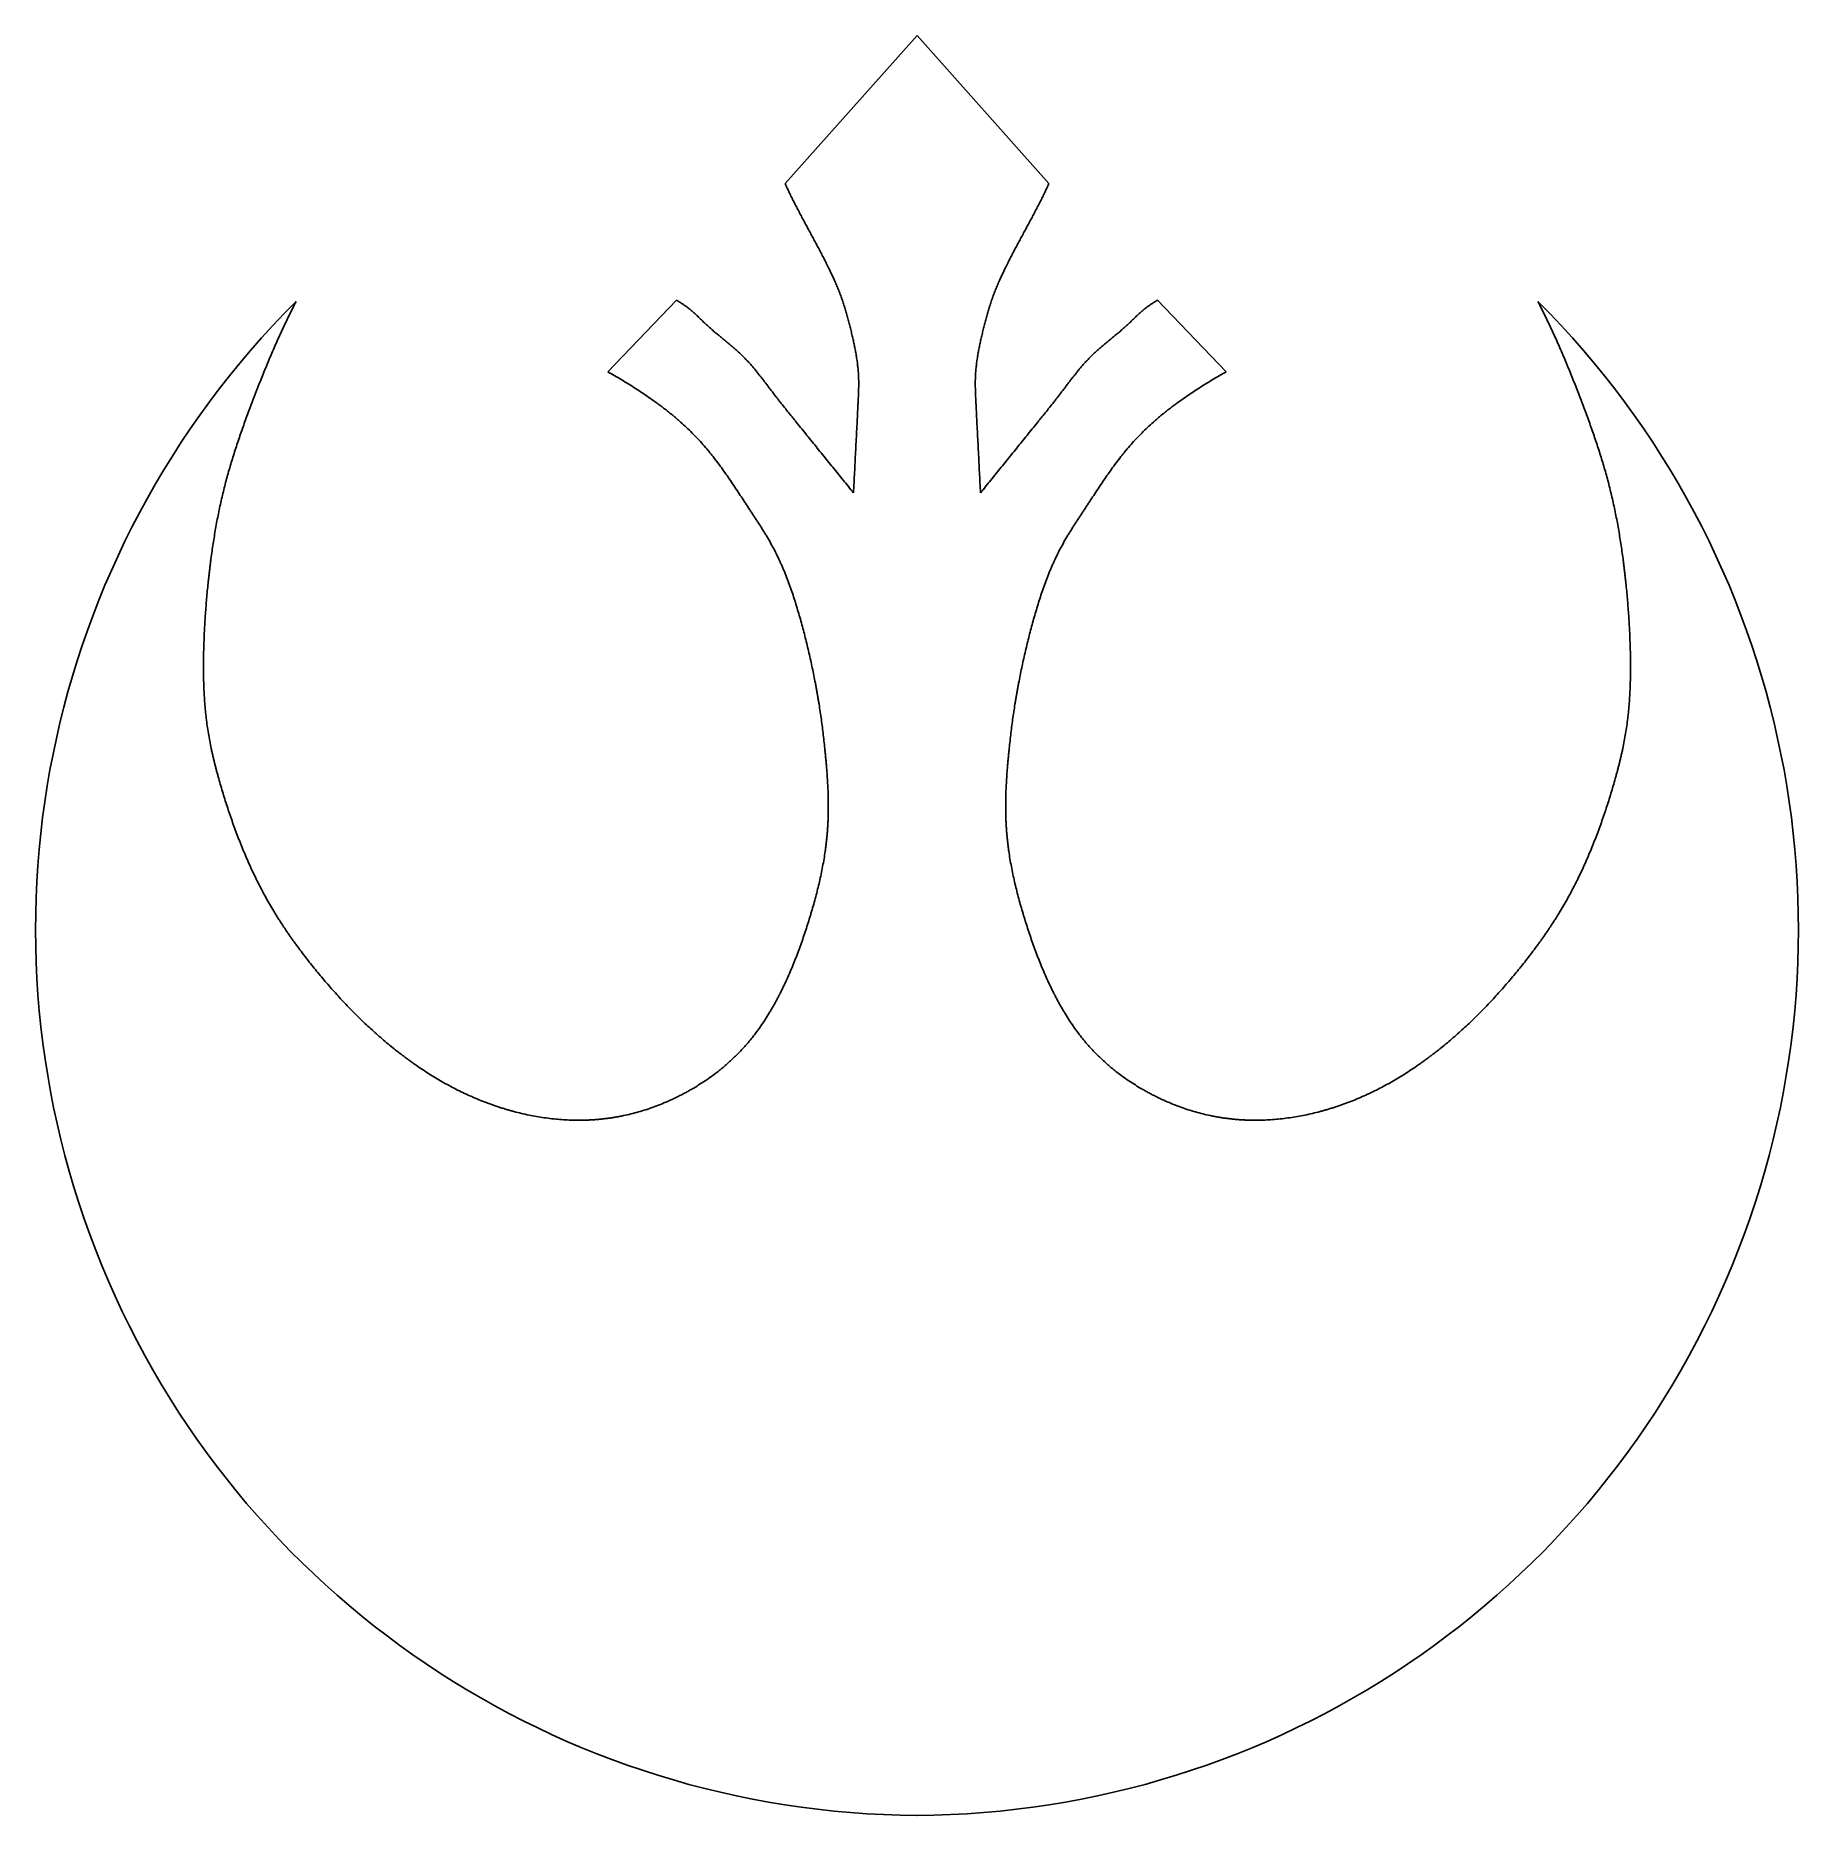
# Model space of a CAD drawing. Extents: x -3.77 to 3.77, y -3.85 to 3.76.
import ezdxf

# ---------------------------------------------------------------- set-up
doc = ezdxf.new("R2010")
doc.units = 0
doc.header["$MEASUREMENT"] = 0
doc.layers.add('MODELSKETCH_VISIBLE', color=7, linetype='CONTINUOUS')

msp = doc.modelspace()

# ---------------------------------------------------------------- linework, layer by layer
at = {"layer": 'MODELSKETCH_VISIBLE'}
for p, q in [((-0.5643, 3.129), (0, 3.761)), ((0.5643, 3.129), (0, 3.761)), ((-1.029, 2.63), (-1.3224, 2.3224)), ((1.029, 2.63), (1.3224, 2.3224))]:
    msp.add_line(p, q, dxfattribs=at)
for centre, start, end in [((0.0197, -0.0602), 134.91686, 269.70175), ((-0.0197, -0.0602), 270.29825, 45.08314)]:
    msp.add_arc(centre, 3.7898, start, end, dxfattribs=at)
for points, knots in [([(-0.2715, 1.8055), (-0.2708, 1.8201), (-0.2693, 1.8493), (-0.2671, 1.893), (-0.2649, 1.9367), (-0.2627, 1.9805), (-0.2605, 2.0242), (-0.2583, 2.068), (-0.2564, 2.1044), (-0.2549, 2.1336), (-0.2538, 2.1555), (-0.2529, 2.1737), (-0.2522, 2.1883), (-0.2516, 2.1992), (-0.2511, 2.2101), (-0.2504, 2.2247), (-0.2497, 2.2429), (-0.2493, 2.2647), (-0.2494, 2.2864), (-0.25, 2.3044), (-0.2509, 2.3187), (-0.2517, 2.3295), (-0.2526, 2.3402), (-0.2542, 2.3544), (-0.2564, 2.3722), (-0.2597, 2.3934), (-0.2635, 2.4146), (-0.2677, 2.4357), (-0.2722, 2.4567), (-0.2762, 2.4742), (-0.2795, 2.4882), (-0.282, 2.4987), (-0.2846, 2.5092), (-0.2872, 2.5197), (-0.2899, 2.5301), (-0.2935, 2.5441), (-0.2973, 2.558), (-0.3012, 2.5719), (-0.3043, 2.5823), (-0.3069, 2.591), (-0.309, 2.5979), (-0.3112, 2.6049), (-0.314, 2.6135), (-0.3185, 2.6272), (-0.3245, 2.6443), (-0.3321, 2.6645), (-0.3402, 2.6846), (-0.3515, 2.7111), (-0.3665, 2.7438), (-0.3823, 2.7762), (-0.3953, 2.802), (-0.4052, 2.8212), (-0.4152, 2.8404), (-0.4253, 2.8595), (-0.4355, 2.8787), (-0.4457, 2.8978), (-0.456, 2.9168), (-0.4663, 2.9359), (-0.4765, 2.955), (-0.4868, 2.9741), (-0.497, 2.9932), (-0.5071, 3.0123), (-0.5171, 3.0315), (-0.527, 3.0507), (-0.5368, 3.0701), (-0.5447, 3.0863), (-0.5509, 3.0993), (-0.5555, 3.1092), (-0.56, 3.119), (-0.5629, 3.1257), (-0.5643, 3.129)], [0, 0, 0, 0, 0.00111244, 0.00222487, 0.00333731, 0.00444974, 0.00556218, 0.00667461, 0.00778705, 0.00834326, 0.00889948, 0.0094557, 0.00973381, 0.01001192, 0.01029002, 0.01056813, 0.01112435, 0.01168057, 0.01223679, 0.012793, 0.01307111, 0.01334922, 0.01362733, 0.01390544, 0.01446166, 0.01501787, 0.01557409, 0.01613031, 0.01668653, 0.01724274, 0.01752085, 0.01779896, 0.01807707, 0.01835518, 0.01863329, 0.0189114, 0.01946761, 0.01974572, 0.02002383, 0.02030194, 0.02044099, 0.02058005, 0.02085816, 0.02113627, 0.02169248, 0.0222487, 0.02280492, 0.02336114, 0.02447357, 0.02558601, 0.02614222, 0.02669844, 0.02725466, 0.02781088, 0.02836709, 0.02892331, 0.02947953, 0.03003575, 0.03059196, 0.03114818, 0.0317044, 0.03226062, 0.03281683, 0.03337305, 0.03392927, 0.03448549, 0.03476359, 0.0350417, 0.03531981, 0.03559792, 0.03559792, 0.03559792, 0.03559792]), ([(0.2715, 1.8055), (0.2708, 1.8201), (0.2693, 1.8493), (0.2671, 1.893), (0.2649, 1.9367), (0.2627, 1.9805), (0.2605, 2.0242), (0.2583, 2.068), (0.2564, 2.1044), (0.2549, 2.1336), (0.2538, 2.1555), (0.2529, 2.1737), (0.2522, 2.1883), (0.2516, 2.1992), (0.2511, 2.2101), (0.2504, 2.2247), (0.2497, 2.2429), (0.2493, 2.2647), (0.2494, 2.2864), (0.25, 2.3044), (0.2509, 2.3187), (0.2517, 2.3295), (0.2526, 2.3402), (0.2542, 2.3544), (0.2564, 2.3722), (0.2597, 2.3934), (0.2635, 2.4146), (0.2677, 2.4357), (0.2722, 2.4567), (0.2762, 2.4742), (0.2795, 2.4882), (0.282, 2.4987), (0.2846, 2.5092), (0.2872, 2.5197), (0.2899, 2.5301), (0.2935, 2.5441), (0.2973, 2.558), (0.3012, 2.5719), (0.3043, 2.5823), (0.3069, 2.591), (0.309, 2.5979), (0.3112, 2.6049), (0.314, 2.6135), (0.3185, 2.6272), (0.3245, 2.6443), (0.3321, 2.6645), (0.3402, 2.6846), (0.3515, 2.7111), (0.3665, 2.7438), (0.3823, 2.7762), (0.3953, 2.802), (0.4052, 2.8212), (0.4152, 2.8404), (0.4253, 2.8595), (0.4355, 2.8787), (0.4457, 2.8978), (0.456, 2.9168), (0.4663, 2.9359), (0.4765, 2.955), (0.4868, 2.9741), (0.497, 2.9932), (0.5071, 3.0123), (0.5171, 3.0315), (0.527, 3.0507), (0.5368, 3.0701), (0.5447, 3.0863), (0.5509, 3.0993), (0.5555, 3.1092), (0.56, 3.119), (0.5629, 3.1257), (0.5643, 3.129)], [0, 0, 0, 0, 0.00111244, 0.00222487, 0.00333731, 0.00444974, 0.00556218, 0.00667461, 0.00778705, 0.00834326, 0.00889948, 0.0094557, 0.00973381, 0.01001192, 0.01029002, 0.01056813, 0.01112435, 0.01168057, 0.01223679, 0.012793, 0.01307111, 0.01334922, 0.01362733, 0.01390544, 0.01446166, 0.01501787, 0.01557409, 0.01613031, 0.01668653, 0.01724274, 0.01752085, 0.01779896, 0.01807707, 0.01835518, 0.01863329, 0.0189114, 0.01946761, 0.01974572, 0.02002383, 0.02030194, 0.02044099, 0.02058005, 0.02085816, 0.02113627, 0.02169248, 0.0222487, 0.02280492, 0.02336114, 0.02447357, 0.02558601, 0.02614222, 0.02669844, 0.02725466, 0.02781088, 0.02836709, 0.02892331, 0.02947953, 0.03003575, 0.03059196, 0.03114818, 0.0317044, 0.03226062, 0.03281683, 0.03337305, 0.03392927, 0.03448549, 0.03476359, 0.0350417, 0.03531981, 0.03559792, 0.03559792, 0.03559792, 0.03559792]), ([(-2.6562, 2.6234), (-2.6661, 2.6041), (-2.6856, 2.5653), (-2.7134, 2.5067), (-2.7401, 2.4477), (-2.7659, 2.3884), (-2.7907, 2.3288), (-2.8148, 2.2689), (-2.8342, 2.2189), (-2.8494, 2.1787), (-2.8607, 2.1485), (-2.8718, 2.1183), (-2.8863, 2.0779), (-2.9039, 2.0273), (-2.9239, 1.9661), (-2.9424, 1.9045), (-2.9594, 1.8424), (-2.9747, 1.7797), (-2.986, 1.7271), (-2.9943, 1.6847), (-3.0001, 1.6528), (-3.0055, 1.6207), (-3.0106, 1.5886), (-3.0154, 1.5563), (-3.0191, 1.5294), (-3.0219, 1.5078), (-3.024, 1.4915), (-3.0259, 1.4753), (-3.0278, 1.459), (-3.0297, 1.4427), (-3.032, 1.421), (-3.0348, 1.3939), (-3.0378, 1.3613), (-3.0405, 1.3288), (-3.043, 1.2963), (-3.0459, 1.2529), (-3.0489, 1.1987), (-3.0508, 1.1446), (-3.0517, 1.1012), (-3.052, 1.0688), (-3.0519, 1.0363), (-3.0513, 1.0038), (-3.0503, 0.9714), (-3.0487, 0.9389), (-3.0465, 0.9065), (-3.0437, 0.8741), (-3.0402, 0.8417), (-3.0359, 0.8093), (-3.031, 0.777), (-3.0253, 0.7446), (-3.0199, 0.7177), (-3.0152, 0.6961), (-3.0122, 0.6827), (-3.0097, 0.6719), (-3.0071, 0.6612), (-3.0038, 0.6477), (-2.9998, 0.6317), (-2.9956, 0.6157), (-2.9912, 0.5997), (-2.9854, 0.5785), (-2.9778, 0.5521), (-2.9684, 0.5205), (-2.9586, 0.4891), (-2.9485, 0.4578), (-2.9346, 0.4163), (-2.9163, 0.3648), (-2.8928, 0.3037), (-2.8719, 0.2533), (-2.8543, 0.2133), (-2.8406, 0.1836), (-2.8288, 0.159), (-2.819, 0.1394), (-2.8091, 0.1199), (-2.7964, 0.0956), (-2.7805, 0.0668), (-2.7641, 0.0382), (-2.75, 0.0146), (-2.7384, -0.0042), (-2.7296, -0.0183), (-2.7206, -0.0322), (-2.7131, -0.0438), (-2.7069, -0.0531), (-2.7023, -0.06), (-2.6977, -0.0669), (-2.693, -0.0738), (-2.6882, -0.0807), (-2.6819, -0.0898), (-2.674, -0.1012), (-2.6643, -0.1148), (-2.6513, -0.1327), (-2.6348, -0.1549), (-2.6147, -0.1812), (-2.5943, -0.2072), (-2.5735, -0.233), (-2.5525, -0.2584), (-2.5312, -0.2836), (-2.5096, -0.3085), (-2.4876, -0.3332), (-2.458, -0.3656), (-2.4202, -0.4054), (-2.3812, -0.4442), (-2.3492, -0.4744), (-2.3249, -0.4968), (-2.3002, -0.5187), (-2.2751, -0.5403), (-2.2495, -0.5615), (-2.2278, -0.5788), (-2.2103, -0.5925), (-2.1992, -0.6009), (-2.1903, -0.6076), (-2.1847, -0.6118), (-2.1802, -0.6151), (-2.1757, -0.6184), (-2.1701, -0.6225), (-2.1633, -0.6273), (-2.1542, -0.6338), (-2.1383, -0.645), (-2.1153, -0.6606), (-2.0874, -0.6787), (-2.0592, -0.6961), (-2.0306, -0.7129), (-2.0016, -0.729), (-1.9723, -0.7445), (-1.9425, -0.7592), (-1.9124, -0.7732), (-1.8819, -0.7864), (-1.8561, -0.7968), (-1.8379, -0.8037), (-1.8274, -0.8076), (-1.8196, -0.8104), (-1.813, -0.8127), (-1.8077, -0.8146), (-1.8024, -0.8164), (-1.7958, -0.8186), (-1.7852, -0.8221), (-1.7719, -0.8263), (-1.756, -0.8311), (-1.74, -0.8357), (-1.7186, -0.8415), (-1.6918, -0.8482), (-1.6595, -0.8553), (-1.6271, -0.8614), (-1.5945, -0.8666), (-1.5618, -0.8708), (-1.5289, -0.874), (-1.4959, -0.8761), (-1.4683, -0.877), (-1.4461, -0.8772), (-1.4294, -0.8771), (-1.4155, -0.8767), (-1.4043, -0.8763), (-1.3974, -0.8759), (-1.3918, -0.8756), (-1.3876, -0.8754), (-1.3834, -0.8751), (-1.3778, -0.8748), (-1.3708, -0.8742), (-1.3596, -0.8733), (-1.3458, -0.872), (-1.3292, -0.87), (-1.3127, -0.8678), (-1.2963, -0.8653), (-1.2799, -0.8625), (-1.2583, -0.8584), (-1.2314, -0.8525), (-1.1994, -0.8442), (-1.1677, -0.8349), (-1.1363, -0.8244), (-1.1052, -0.8129), (-1.0796, -0.8024), (-1.0617, -0.7946), (-1.0515, -0.79), (-1.0439, -0.7865), (-1.0376, -0.7835), (-1.0326, -0.7811), (-1.0275, -0.7786), (-1.0212, -0.7755), (-1.0113, -0.7705), (-0.9989, -0.7641), (-0.9842, -0.7562), (-0.9696, -0.748), (-0.9504, -0.7368), (-0.9268, -0.7223), (-0.8991, -0.704), (-0.8721, -0.6848), (-0.8501, -0.668), (-0.8329, -0.654), (-0.8201, -0.6433), (-0.8075, -0.6323), (-0.7972, -0.623), (-0.7891, -0.6154), (-0.783, -0.6096), (-0.7779, -0.6047), (-0.7739, -0.6008), (-0.771, -0.5978), (-0.768, -0.5948), (-0.764, -0.5909), (-0.7592, -0.5858), (-0.7534, -0.5798), (-0.7457, -0.5716), (-0.7363, -0.5613), (-0.7253, -0.5488), (-0.7146, -0.536), (-0.7006, -0.5188), (-0.6838, -0.4968), (-0.6645, -0.4698), (-0.6462, -0.4421), (-0.6316, -0.4186), (-0.6204, -0.3994), (-0.6121, -0.385), (-0.6041, -0.3703), (-0.5962, -0.3556), (-0.5904, -0.3444), (-0.5866, -0.337), (-0.5841, -0.332), (-0.5797, -0.3233), (-0.5736, -0.3107), (-0.564, -0.2906), (-0.5524, -0.2653), (-0.5392, -0.2348), (-0.5265, -0.2041), (-0.5144, -0.1733), (-0.5027, -0.1423), (-0.4916, -0.1111), (-0.4808, -0.0799), (-0.4705, -0.0485), (-0.4622, -0.0222), (-0.4558, -0.0011), (-0.4495, 0.02), (-0.4419, 0.0465), (-0.4331, 0.0783), (-0.4249, 0.1104), (-0.4172, 0.1426), (-0.41, 0.1749), (-0.4035, 0.2075), (-0.3976, 0.2403), (-0.3933, 0.2677), (-0.3907, 0.2871), (-0.3893, 0.2982), (-0.3883, 0.3065), (-0.3875, 0.3135), (-0.3868, 0.319), (-0.3863, 0.3246), (-0.3855, 0.3315), (-0.3845, 0.3427), (-0.3833, 0.3566), (-0.3821, 0.3732), (-0.3811, 0.3899), (-0.3801, 0.4121), (-0.3794, 0.4398), (-0.3792, 0.473), (-0.3797, 0.5061), (-0.3809, 0.5392), (-0.3826, 0.5723), (-0.3847, 0.6053), (-0.3869, 0.6328), (-0.3888, 0.6548), (-0.3903, 0.6713), (-0.3919, 0.6878), (-0.3941, 0.7098), (-0.3969, 0.7372), (-0.4007, 0.7702), (-0.4047, 0.8031), (-0.4091, 0.836), (-0.4138, 0.8689), (-0.4181, 0.8962), (-0.4216, 0.9181), (-0.4244, 0.9345), (-0.4272, 0.9509), (-0.4302, 0.9673), (-0.4332, 0.9837), (-0.4373, 1.0055), (-0.4427, 1.0327), (-0.4495, 1.0651), (-0.4589, 1.1083), (-0.4715, 1.162), (-0.4851, 1.2154), (-0.4967, 1.2578), (-0.5057, 1.2895), (-0.5152, 1.3211), (-0.525, 1.3525), (-0.5354, 1.3838), (-0.5463, 1.4148), (-0.556, 1.4405), (-0.564, 1.461), (-0.5703, 1.4763), (-0.5767, 1.4914), (-0.5856, 1.5116), (-0.5974, 1.5366), (-0.6125, 1.5662), (-0.6285, 1.5955), (-0.6426, 1.6197), (-0.6543, 1.6388), (-0.6618, 1.6508), (-0.6678, 1.6603), (-0.6724, 1.6675), (-0.677, 1.6746), (-0.6831, 1.6841), (-0.6909, 1.6959), (-0.7002, 1.71), (-0.7079, 1.7218), (-0.7141, 1.7312), (-0.7203, 1.7407), (-0.728, 1.7525), (-0.7372, 1.7666), (-0.7465, 1.7808), (-0.7589, 1.7997), (-0.7744, 1.8232), (-0.7932, 1.8513), (-0.8124, 1.8792), (-0.8319, 1.9067), (-0.8518, 1.9339), (-0.8689, 1.9562), (-0.8829, 1.9737), (-0.8971, 1.9911), (-0.9153, 2.0124), (-0.938, 2.0373), (-0.9615, 2.0616), (-0.9858, 2.0852), (-1.0067, 2.1044), (-1.0238, 2.1194), (-1.0368, 2.1305), (-1.05, 2.1414), (-1.0612, 2.1504), (-1.0702, 2.1575), (-1.077, 2.1628), (-1.0839, 2.1681), (-1.0907, 2.1733), (-1.0976, 2.1785), (-1.1068, 2.1854), (-1.1231, 2.1973), (-1.1465, 2.2139), (-1.175, 2.2333), (-1.2038, 2.2522), (-1.2329, 2.2706), (-1.2624, 2.2884), (-1.2922, 2.3058), (-1.3123, 2.3169), (-1.3224, 2.3224)], [0, 0, 0, 0, 0.0016341, 0.0032681, 0.0049022, 0.0065362, 0.0081703, 0.0098043, 0.0114384, 0.0122554, 0.0130724, 0.0138894, 0.0147065, 0.0163405, 0.0179746, 0.0196086, 0.0212427, 0.0228767, 0.0245108, 0.0253278, 0.0261448, 0.0269619, 0.0277789, 0.0285959, 0.0294129, 0.0298214, 0.03023, 0.0306385, 0.031047, 0.0314555, 0.031864, 0.032681, 0.0334981, 0.0343151, 0.0351321, 0.0359491, 0.0375832, 0.0392172, 0.0400343, 0.0408513, 0.0416683, 0.0424853, 0.0433024, 0.0441194, 0.0449364, 0.0457535, 0.0465705, 0.0473875, 0.0482045, 0.0490216, 0.0498386, 0.0502471, 0.0506556, 0.0508599, 0.0510641, 0.0514726, 0.0518811, 0.0522897, 0.0526982, 0.0531067, 0.0539237, 0.0547407, 0.0555578, 0.0563748, 0.0571918, 0.0588259, 0.0604599, 0.062094, 0.062911, 0.063728, 0.064545, 0.0649536, 0.0653621, 0.0661791, 0.0669961, 0.0678132, 0.0686302, 0.0690387, 0.0694472, 0.0698557, 0.0702642, 0.0704685, 0.0706727, 0.070877, 0.0710813, 0.0712855, 0.0714898, 0.0718983, 0.0723068, 0.0727153, 0.0735323, 0.0743494, 0.0751664, 0.0759834, 0.0768004, 0.0776175, 0.0784345, 0.0792515, 0.0800685, 0.0817026, 0.0833366, 0.0841537, 0.0849707, 0.0857877, 0.0866047, 0.0874218, 0.0882388, 0.0886473, 0.0890558, 0.0892601, 0.0894643, 0.0895665, 0.0896686, 0.0898729, 0.0900771, 0.0902814, 0.0906899, 0.0915069, 0.0923239, 0.093141, 0.093958, 0.094775, 0.095592, 0.0964091, 0.0972261, 0.0980431, 0.0988601, 0.0992686, 0.0994729, 0.0996772, 0.0998814, 0.0999835, 0.1000857, 0.1002899, 0.1004942, 0.1009027, 0.1013112, 0.1017197, 0.1021282, 0.1029453, 0.1037623, 0.1045793, 0.1053963, 0.1062134, 0.1070304, 0.1078474, 0.1086644, 0.109073, 0.1094815, 0.10989, 0.1100942, 0.1102985, 0.1104006, 0.1105028, 0.1106049, 0.110707, 0.1109113, 0.1111155, 0.111524, 0.1119325, 0.1123411, 0.1127496, 0.1131581, 0.1135666, 0.1143836, 0.1152007, 0.1160177, 0.1168347, 0.1176517, 0.1184688, 0.1188773, 0.1190815, 0.1192858, 0.11949, 0.1195922, 0.1196943, 0.1198986, 0.1201028, 0.1205113, 0.1209198, 0.1213283, 0.1217369, 0.1225539, 0.1233709, 0.1241879, 0.125005, 0.1254135, 0.125822, 0.1262305, 0.126639, 0.1268433, 0.1270475, 0.1272518, 0.1273539, 0.127456, 0.1275582, 0.1276603, 0.1278646, 0.1280688, 0.1282731, 0.1286816, 0.1290901, 0.1294986, 0.1299071, 0.1307241, 0.1315412, 0.1323582, 0.1331752, 0.1335837, 0.1339922, 0.1344008, 0.1348093, 0.1352178, 0.1353199, 0.135422, 0.1356263, 0.1360348, 0.1364433, 0.1372604, 0.1380774, 0.1388944, 0.1397114, 0.1405285, 0.1413455, 0.1421625, 0.1429795, 0.1437966, 0.1442051, 0.1446136, 0.1454306, 0.1462476, 0.1470647, 0.1478817, 0.1486987, 0.1495157, 0.1503328, 0.1511498, 0.1515583, 0.1517626, 0.1519668, 0.1521711, 0.1522732, 0.1523753, 0.1525796, 0.1527838, 0.1531924, 0.1536009, 0.1540094, 0.1544179, 0.1552349, 0.1560519, 0.156869, 0.157686, 0.158503, 0.1593201, 0.1601371, 0.1605456, 0.1609541, 0.1613626, 0.1617711, 0.1625882, 0.1634052, 0.1642222, 0.1650392, 0.1658563, 0.1666733, 0.1670818, 0.1674903, 0.1678988, 0.1683073, 0.1687159, 0.1691244, 0.1699414, 0.1707584, 0.1715754, 0.1732095, 0.1748435, 0.1756606, 0.1764776, 0.1772946, 0.1781116, 0.1789287, 0.1797457, 0.1805627, 0.1809712, 0.1813798, 0.1817883, 0.1821968, 0.1830138, 0.1838308, 0.1846479, 0.1854649, 0.1858734, 0.1862819, 0.1864862, 0.1866904, 0.1868947, 0.1870989, 0.1875074, 0.187916, 0.1883245, 0.1885287, 0.188733, 0.1891415, 0.18955, 0.1899585, 0.190367, 0.1911841, 0.1920011, 0.1928181, 0.1936351, 0.1944522, 0.1952692, 0.1956777, 0.1960862, 0.1969032, 0.1977203, 0.1985373, 0.1993543, 0.2001713, 0.2005799, 0.2009884, 0.2013969, 0.2018054, 0.2020097, 0.2022139, 0.2024182, 0.2026224, 0.2028267, 0.2030309, 0.2034395, 0.2042565, 0.2050735, 0.2058905, 0.2067076, 0.2075246, 0.2083416, 0.2091586, 0.2091586, 0.2091586, 0.2091586]), ([(-1.029, 2.63), (-1.024, 2.6268), (-1.0165, 2.6221), (-1.0066, 2.6157), (-0.9992, 2.6109), (-0.9918, 2.606), (-0.9846, 2.6009), (-0.9787, 2.5966), (-0.974, 2.593), (-0.9706, 2.5903), (-0.9672, 2.5875), (-0.9638, 2.5846), (-0.9605, 2.5817), (-0.9562, 2.5778), (-0.9508, 2.5728), (-0.9444, 2.5667), (-0.9381, 2.5606), (-0.9296, 2.5524), (-0.9191, 2.5422), (-0.9085, 2.532), (-0.8999, 2.524), (-0.8934, 2.518), (-0.8869, 2.5122), (-0.8803, 2.5063), (-0.8737, 2.5006), (-0.8648, 2.4929), (-0.8535, 2.4835), (-0.84, 2.4723), (-0.8264, 2.4611), (-0.8128, 2.45), (-0.7993, 2.4388), (-0.7859, 2.4274), (-0.7748, 2.4179), (-0.7661, 2.4101), (-0.7596, 2.4042), (-0.7533, 2.3982), (-0.747, 2.3921), (-0.7408, 2.386), (-0.7327, 2.3776), (-0.7227, 2.367), (-0.7111, 2.354), (-0.6997, 2.3407), (-0.6885, 2.3272), (-0.6775, 2.3136), (-0.6666, 2.2998), (-0.6558, 2.2859), (-0.6451, 2.272), (-0.6345, 2.258), (-0.6238, 2.244), (-0.6131, 2.23), (-0.6025, 2.2161), (-0.5917, 2.2022), (-0.5809, 2.1883), (-0.57, 2.1745), (-0.559, 2.1608), (-0.548, 2.1471), (-0.537, 2.1334), (-0.5259, 2.1197), (-0.5112, 2.1015), (-0.4928, 2.0787), (-0.4706, 2.0514), (-0.4485, 2.0241), (-0.4264, 1.9968), (-0.3969, 1.9603), (-0.36, 1.9148), (-0.3158, 1.8602), (-0.2863, 1.8237), (-0.2715, 1.8055)], [0, 0, 0, 0, 0.00044662, 0.00066993, 0.00089324, 0.00111654, 0.00133985, 0.00156316, 0.00167482, 0.00178647, 0.00189813, 0.00200978, 0.00212143, 0.00223309, 0.0024564, 0.00267971, 0.00290302, 0.00312632, 0.00357294, 0.00401956, 0.00424287, 0.00446618, 0.00468949, 0.00491279, 0.0051361, 0.00535941, 0.00580603, 0.00625265, 0.00669927, 0.00714588, 0.0075925, 0.00803912, 0.00848574, 0.00870905, 0.00893235, 0.00915566, 0.00937897, 0.00960228, 0.00982559, 0.01027221, 0.01071882, 0.01116544, 0.01161206, 0.01205868, 0.0125053, 0.01295191, 0.01339853, 0.01384515, 0.01429177, 0.01473838, 0.015185, 0.01563162, 0.01607824, 0.01652485, 0.01697147, 0.01741809, 0.01786471, 0.01831133, 0.01875794, 0.01965118, 0.02054441, 0.02143765, 0.02233088, 0.02322412, 0.02501059, 0.02679706, 0.02858353, 0.02858353, 0.02858353, 0.02858353]), ([(1.029, 2.63), (1.024, 2.6268), (1.0165, 2.6221), (1.0066, 2.6157), (0.9992, 2.6109), (0.9918, 2.606), (0.9846, 2.6009), (0.9787, 2.5966), (0.974, 2.593), (0.9706, 2.5903), (0.9672, 2.5875), (0.9638, 2.5846), (0.9605, 2.5817), (0.9562, 2.5778), (0.9508, 2.5728), (0.9444, 2.5667), (0.9381, 2.5606), (0.9296, 2.5524), (0.9191, 2.5422), (0.9085, 2.532), (0.8999, 2.524), (0.8934, 2.518), (0.8869, 2.5122), (0.8803, 2.5063), (0.8737, 2.5006), (0.8648, 2.4929), (0.8535, 2.4835), (0.84, 2.4723), (0.8264, 2.4611), (0.8128, 2.45), (0.7993, 2.4388), (0.7859, 2.4274), (0.7748, 2.4179), (0.7661, 2.4101), (0.7596, 2.4042), (0.7533, 2.3982), (0.747, 2.3921), (0.7408, 2.386), (0.7327, 2.3776), (0.7227, 2.367), (0.7111, 2.354), (0.6997, 2.3407), (0.6885, 2.3272), (0.6775, 2.3136), (0.6666, 2.2998), (0.6558, 2.2859), (0.6451, 2.272), (0.6345, 2.258), (0.6238, 2.244), (0.6131, 2.23), (0.6025, 2.2161), (0.5917, 2.2022), (0.5809, 2.1883), (0.57, 2.1745), (0.559, 2.1608), (0.548, 2.1471), (0.537, 2.1334), (0.5259, 2.1197), (0.5112, 2.1015), (0.4928, 2.0787), (0.4706, 2.0514), (0.4485, 2.0241), (0.4264, 1.9968), (0.3969, 1.9603), (0.36, 1.9148), (0.3158, 1.8602), (0.2863, 1.8237), (0.2715, 1.8055)], [0, 0, 0, 0, 0.00044662, 0.00066993, 0.00089324, 0.00111654, 0.00133985, 0.00156316, 0.00167482, 0.00178647, 0.00189813, 0.00200978, 0.00212143, 0.00223309, 0.0024564, 0.00267971, 0.00290302, 0.00312632, 0.00357294, 0.00401956, 0.00424287, 0.00446618, 0.00468949, 0.00491279, 0.0051361, 0.00535941, 0.00580603, 0.00625265, 0.00669927, 0.00714588, 0.0075925, 0.00803912, 0.00848574, 0.00870905, 0.00893235, 0.00915566, 0.00937897, 0.00960228, 0.00982559, 0.01027221, 0.01071882, 0.01116544, 0.01161206, 0.01205868, 0.0125053, 0.01295191, 0.01339853, 0.01384515, 0.01429177, 0.01473838, 0.015185, 0.01563162, 0.01607824, 0.01652485, 0.01697147, 0.01741809, 0.01786471, 0.01831133, 0.01875794, 0.01965118, 0.02054441, 0.02143765, 0.02233088, 0.02322412, 0.02501059, 0.02679706, 0.02858353, 0.02858353, 0.02858353, 0.02858353]), ([(2.6562, 2.6234), (2.6661, 2.6041), (2.6856, 2.5653), (2.7134, 2.5067), (2.7401, 2.4477), (2.7659, 2.3884), (2.7907, 2.3288), (2.8148, 2.2689), (2.8342, 2.2189), (2.8494, 2.1787), (2.8607, 2.1485), (2.8718, 2.1183), (2.8863, 2.0779), (2.9039, 2.0273), (2.9239, 1.9661), (2.9424, 1.9045), (2.9594, 1.8424), (2.9747, 1.7797), (2.986, 1.7271), (2.9943, 1.6847), (3.0001, 1.6528), (3.0055, 1.6207), (3.0106, 1.5886), (3.0154, 1.5563), (3.0191, 1.5294), (3.0219, 1.5078), (3.024, 1.4915), (3.0259, 1.4753), (3.0278, 1.459), (3.0297, 1.4427), (3.032, 1.421), (3.0348, 1.3939), (3.0378, 1.3613), (3.0405, 1.3288), (3.043, 1.2963), (3.0459, 1.2529), (3.0489, 1.1987), (3.0508, 1.1446), (3.0517, 1.1012), (3.052, 1.0688), (3.0519, 1.0363), (3.0513, 1.0038), (3.0503, 0.9714), (3.0487, 0.9389), (3.0465, 0.9065), (3.0437, 0.8741), (3.0402, 0.8417), (3.0359, 0.8093), (3.031, 0.777), (3.0253, 0.7446), (3.0199, 0.7177), (3.0152, 0.6961), (3.0122, 0.6827), (3.0097, 0.6719), (3.0071, 0.6612), (3.0038, 0.6477), (2.9998, 0.6317), (2.9956, 0.6157), (2.9912, 0.5997), (2.9854, 0.5785), (2.9778, 0.5521), (2.9684, 0.5205), (2.9586, 0.4891), (2.9485, 0.4578), (2.9346, 0.4163), (2.9163, 0.3648), (2.8928, 0.3037), (2.8719, 0.2533), (2.8543, 0.2133), (2.8406, 0.1836), (2.8288, 0.159), (2.819, 0.1394), (2.8091, 0.1199), (2.7964, 0.0956), (2.7805, 0.0668), (2.7641, 0.0382), (2.75, 0.0146), (2.7384, -0.0042), (2.7296, -0.0183), (2.7206, -0.0322), (2.7131, -0.0438), (2.7069, -0.0531), (2.7023, -0.06), (2.6977, -0.0669), (2.693, -0.0738), (2.6882, -0.0807), (2.6819, -0.0898), (2.674, -0.1012), (2.6643, -0.1148), (2.6513, -0.1327), (2.6348, -0.1549), (2.6147, -0.1812), (2.5943, -0.2072), (2.5735, -0.233), (2.5525, -0.2584), (2.5312, -0.2836), (2.5096, -0.3085), (2.4876, -0.3332), (2.458, -0.3656), (2.4202, -0.4054), (2.3812, -0.4442), (2.3492, -0.4744), (2.3249, -0.4968), (2.3002, -0.5187), (2.2751, -0.5403), (2.2495, -0.5615), (2.2278, -0.5788), (2.2103, -0.5925), (2.1992, -0.6009), (2.1903, -0.6076), (2.1847, -0.6118), (2.1802, -0.6151), (2.1757, -0.6184), (2.1701, -0.6225), (2.1633, -0.6273), (2.1542, -0.6338), (2.1383, -0.645), (2.1153, -0.6606), (2.0874, -0.6787), (2.0592, -0.6961), (2.0306, -0.7129), (2.0016, -0.729), (1.9723, -0.7445), (1.9425, -0.7592), (1.9124, -0.7732), (1.8819, -0.7864), (1.8561, -0.7968), (1.8379, -0.8037), (1.8274, -0.8076), (1.8196, -0.8104), (1.813, -0.8127), (1.8077, -0.8146), (1.8024, -0.8164), (1.7958, -0.8186), (1.7852, -0.8221), (1.7719, -0.8263), (1.756, -0.8311), (1.74, -0.8357), (1.7186, -0.8415), (1.6918, -0.8482), (1.6595, -0.8553), (1.6271, -0.8614), (1.5945, -0.8666), (1.5618, -0.8708), (1.5289, -0.874), (1.4959, -0.8761), (1.4683, -0.877), (1.4461, -0.8772), (1.4294, -0.8771), (1.4155, -0.8767), (1.4043, -0.8763), (1.3974, -0.8759), (1.3918, -0.8756), (1.3876, -0.8754), (1.3834, -0.8751), (1.3778, -0.8748), (1.3708, -0.8742), (1.3596, -0.8733), (1.3458, -0.872), (1.3292, -0.87), (1.3127, -0.8678), (1.2963, -0.8653), (1.2799, -0.8625), (1.2583, -0.8584), (1.2314, -0.8525), (1.1994, -0.8442), (1.1677, -0.8349), (1.1363, -0.8244), (1.1052, -0.8129), (1.0796, -0.8024), (1.0617, -0.7946), (1.0515, -0.79), (1.0439, -0.7865), (1.0376, -0.7835), (1.0326, -0.7811), (1.0275, -0.7786), (1.0212, -0.7755), (1.0113, -0.7705), (0.9989, -0.7641), (0.9842, -0.7562), (0.9696, -0.748), (0.9504, -0.7368), (0.9268, -0.7223), (0.8991, -0.704), (0.8721, -0.6848), (0.8501, -0.668), (0.8329, -0.654), (0.8201, -0.6433), (0.8075, -0.6323), (0.7972, -0.623), (0.7891, -0.6154), (0.783, -0.6096), (0.7779, -0.6047), (0.7739, -0.6008), (0.771, -0.5978), (0.768, -0.5948), (0.764, -0.5909), (0.7592, -0.5858), (0.7534, -0.5798), (0.7457, -0.5716), (0.7363, -0.5613), (0.7253, -0.5488), (0.7146, -0.536), (0.7006, -0.5188), (0.6838, -0.4968), (0.6645, -0.4698), (0.6462, -0.4421), (0.6316, -0.4186), (0.6204, -0.3994), (0.6121, -0.385), (0.6041, -0.3703), (0.5962, -0.3556), (0.5904, -0.3444), (0.5866, -0.337), (0.5841, -0.332), (0.5797, -0.3233), (0.5736, -0.3107), (0.564, -0.2906), (0.5524, -0.2653), (0.5392, -0.2348), (0.5265, -0.2041), (0.5144, -0.1733), (0.5027, -0.1423), (0.4916, -0.1111), (0.4808, -0.0799), (0.4705, -0.0485), (0.4622, -0.0222), (0.4558, -0.0011), (0.4495, 0.02), (0.4419, 0.0465), (0.4331, 0.0783), (0.4249, 0.1104), (0.4172, 0.1426), (0.41, 0.1749), (0.4035, 0.2075), (0.3976, 0.2403), (0.3933, 0.2677), (0.3907, 0.2871), (0.3893, 0.2982), (0.3883, 0.3065), (0.3875, 0.3135), (0.3868, 0.319), (0.3863, 0.3246), (0.3855, 0.3315), (0.3845, 0.3427), (0.3833, 0.3566), (0.3821, 0.3732), (0.3811, 0.3899), (0.3801, 0.4121), (0.3794, 0.4398), (0.3792, 0.473), (0.3797, 0.5061), (0.3809, 0.5392), (0.3826, 0.5723), (0.3847, 0.6053), (0.3869, 0.6328), (0.3888, 0.6548), (0.3903, 0.6713), (0.3919, 0.6878), (0.3941, 0.7098), (0.3969, 0.7372), (0.4007, 0.7702), (0.4047, 0.8031), (0.4091, 0.836), (0.4138, 0.8689), (0.4181, 0.8962), (0.4216, 0.9181), (0.4244, 0.9345), (0.4272, 0.9509), (0.4302, 0.9673), (0.4332, 0.9837), (0.4373, 1.0055), (0.4427, 1.0327), (0.4495, 1.0651), (0.4589, 1.1083), (0.4715, 1.162), (0.4851, 1.2154), (0.4967, 1.2578), (0.5057, 1.2895), (0.5152, 1.3211), (0.525, 1.3525), (0.5354, 1.3838), (0.5463, 1.4148), (0.556, 1.4405), (0.564, 1.461), (0.5703, 1.4763), (0.5767, 1.4914), (0.5856, 1.5116), (0.5974, 1.5366), (0.6125, 1.5662), (0.6285, 1.5955), (0.6426, 1.6197), (0.6543, 1.6388), (0.6618, 1.6508), (0.6678, 1.6603), (0.6724, 1.6675), (0.677, 1.6746), (0.6831, 1.6841), (0.6909, 1.6959), (0.7002, 1.71), (0.7079, 1.7218), (0.7141, 1.7312), (0.7203, 1.7407), (0.728, 1.7525), (0.7372, 1.7666), (0.7465, 1.7808), (0.7589, 1.7997), (0.7744, 1.8232), (0.7932, 1.8513), (0.8124, 1.8792), (0.8319, 1.9067), (0.8518, 1.9339), (0.8689, 1.9562), (0.8829, 1.9737), (0.8971, 1.9911), (0.9153, 2.0124), (0.938, 2.0373), (0.9615, 2.0616), (0.9858, 2.0852), (1.0067, 2.1044), (1.0238, 2.1194), (1.0368, 2.1305), (1.05, 2.1414), (1.0612, 2.1504), (1.0702, 2.1575), (1.077, 2.1628), (1.0839, 2.1681), (1.0907, 2.1733), (1.0976, 2.1785), (1.1068, 2.1854), (1.1231, 2.1973), (1.1465, 2.2139), (1.175, 2.2333), (1.2038, 2.2522), (1.2329, 2.2706), (1.2624, 2.2884), (1.2922, 2.3058), (1.3123, 2.3169), (1.3224, 2.3224)], [0, 0, 0, 0, 0.0016341, 0.0032681, 0.0049022, 0.0065362, 0.0081703, 0.0098043, 0.0114384, 0.0122554, 0.0130724, 0.0138894, 0.0147065, 0.0163405, 0.0179746, 0.0196086, 0.0212427, 0.0228767, 0.0245108, 0.0253278, 0.0261448, 0.0269619, 0.0277789, 0.0285959, 0.0294129, 0.0298214, 0.03023, 0.0306385, 0.031047, 0.0314555, 0.031864, 0.032681, 0.0334981, 0.0343151, 0.0351321, 0.0359491, 0.0375832, 0.0392172, 0.0400343, 0.0408513, 0.0416683, 0.0424853, 0.0433024, 0.0441194, 0.0449364, 0.0457535, 0.0465705, 0.0473875, 0.0482045, 0.0490216, 0.0498386, 0.0502471, 0.0506556, 0.0508599, 0.0510641, 0.0514726, 0.0518811, 0.0522897, 0.0526982, 0.0531067, 0.0539237, 0.0547407, 0.0555578, 0.0563748, 0.0571918, 0.0588259, 0.0604599, 0.062094, 0.062911, 0.063728, 0.064545, 0.0649536, 0.0653621, 0.0661791, 0.0669961, 0.0678132, 0.0686302, 0.0690387, 0.0694472, 0.0698557, 0.0702642, 0.0704685, 0.0706727, 0.070877, 0.0710813, 0.0712855, 0.0714898, 0.0718983, 0.0723068, 0.0727153, 0.0735323, 0.0743494, 0.0751664, 0.0759834, 0.0768004, 0.0776175, 0.0784345, 0.0792515, 0.0800685, 0.0817026, 0.0833366, 0.0841537, 0.0849707, 0.0857877, 0.0866047, 0.0874218, 0.0882388, 0.0886473, 0.0890558, 0.0892601, 0.0894643, 0.0895665, 0.0896686, 0.0898729, 0.0900771, 0.0902814, 0.0906899, 0.0915069, 0.0923239, 0.093141, 0.093958, 0.094775, 0.095592, 0.0964091, 0.0972261, 0.0980431, 0.0988601, 0.0992686, 0.0994729, 0.0996772, 0.0998814, 0.0999835, 0.1000857, 0.1002899, 0.1004942, 0.1009027, 0.1013112, 0.1017197, 0.1021282, 0.1029453, 0.1037623, 0.1045793, 0.1053963, 0.1062134, 0.1070304, 0.1078474, 0.1086644, 0.109073, 0.1094815, 0.10989, 0.1100942, 0.1102985, 0.1104006, 0.1105028, 0.1106049, 0.110707, 0.1109113, 0.1111155, 0.111524, 0.1119325, 0.1123411, 0.1127496, 0.1131581, 0.1135666, 0.1143836, 0.1152007, 0.1160177, 0.1168347, 0.1176517, 0.1184688, 0.1188773, 0.1190815, 0.1192858, 0.11949, 0.1195922, 0.1196943, 0.1198986, 0.1201028, 0.1205113, 0.1209198, 0.1213283, 0.1217369, 0.1225539, 0.1233709, 0.1241879, 0.125005, 0.1254135, 0.125822, 0.1262305, 0.126639, 0.1268433, 0.1270475, 0.1272518, 0.1273539, 0.127456, 0.1275582, 0.1276603, 0.1278646, 0.1280688, 0.1282731, 0.1286816, 0.1290901, 0.1294986, 0.1299071, 0.1307241, 0.1315412, 0.1323582, 0.1331752, 0.1335837, 0.1339922, 0.1344008, 0.1348093, 0.1352178, 0.1353199, 0.135422, 0.1356263, 0.1360348, 0.1364433, 0.1372604, 0.1380774, 0.1388944, 0.1397114, 0.1405285, 0.1413455, 0.1421625, 0.1429795, 0.1437966, 0.1442051, 0.1446136, 0.1454306, 0.1462476, 0.1470647, 0.1478817, 0.1486987, 0.1495157, 0.1503328, 0.1511498, 0.1515583, 0.1517626, 0.1519668, 0.1521711, 0.1522732, 0.1523753, 0.1525796, 0.1527838, 0.1531924, 0.1536009, 0.1540094, 0.1544179, 0.1552349, 0.1560519, 0.156869, 0.157686, 0.158503, 0.1593201, 0.1601371, 0.1605456, 0.1609541, 0.1613626, 0.1617711, 0.1625882, 0.1634052, 0.1642222, 0.1650392, 0.1658563, 0.1666733, 0.1670818, 0.1674903, 0.1678988, 0.1683073, 0.1687159, 0.1691244, 0.1699414, 0.1707584, 0.1715754, 0.1732095, 0.1748435, 0.1756606, 0.1764776, 0.1772946, 0.1781116, 0.1789287, 0.1797457, 0.1805627, 0.1809712, 0.1813798, 0.1817883, 0.1821968, 0.1830138, 0.1838308, 0.1846479, 0.1854649, 0.1858734, 0.1862819, 0.1864862, 0.1866904, 0.1868947, 0.1870989, 0.1875074, 0.187916, 0.1883245, 0.1885287, 0.188733, 0.1891415, 0.18955, 0.1899585, 0.190367, 0.1911841, 0.1920011, 0.1928181, 0.1936351, 0.1944522, 0.1952692, 0.1956777, 0.1960862, 0.1969032, 0.1977203, 0.1985373, 0.1993543, 0.2001713, 0.2005799, 0.2009884, 0.2013969, 0.2018054, 0.2020097, 0.2022139, 0.2024182, 0.2026224, 0.2028267, 0.2030309, 0.2034395, 0.2042565, 0.2050735, 0.2058905, 0.2067076, 0.2075246, 0.2083416, 0.2091586, 0.2091586, 0.2091586, 0.2091586])]:
    msp.add_open_spline(points, degree=3, knots=knots, dxfattribs=at)

doc.saveas('drawing.dxf')
